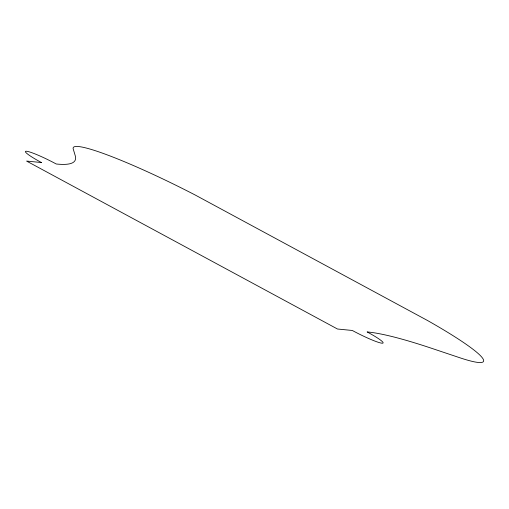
<?xml version="1.0" encoding="UTF-8"?>
<svg xmlns="http://www.w3.org/2000/svg" width="509" height="509" viewBox="0 0 509 509"><rect width="100%" height="100%" fill="white"/><g stroke="black" fill="none" stroke-linecap="round" stroke-linejoin="round"><path stroke-width="0.76" d="M41.407 162.53L26.583 161.079L337.473 329.011L352.298 330.468A26.169 2.78 26.7 0 0 381.922 343.193A26.169 2.78 26.7 0 0 367.129 331.925A405.858 43.125 26.7 0 1 432.427 348.57L459.506 357.649A117.757 12.515 26.7 0 0 427.585 320.543L195.017 194.915A117.757 12.515 26.7 0 0 73.226 148.991L75.211 155.608A405.858 43.125 26.7 0 1 56.232 163.987A26.169 2.78 26.7 0 0 26.614 151.262A26.169 2.78 26.7 0 0 41.407 162.53"/></g></svg>
